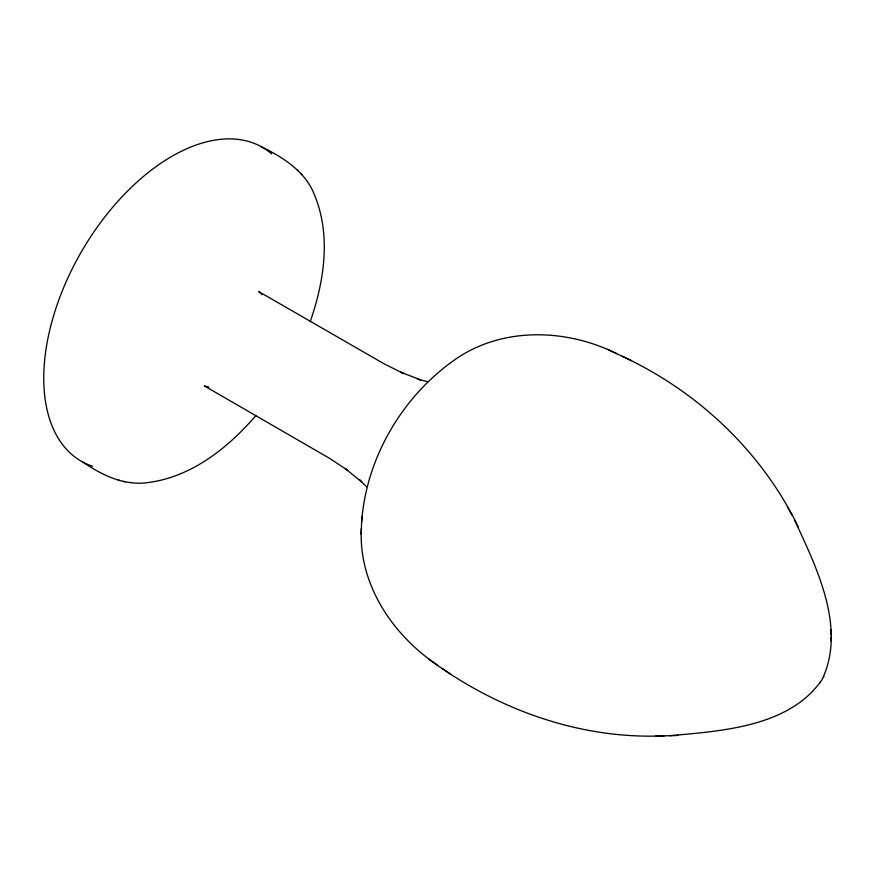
<?xml version="1.0" encoding="UTF-8"?>
<svg xmlns="http://www.w3.org/2000/svg" width="875" height="875" viewBox="0 0 875 875"><rect width="100%" height="100%" fill="white"/><g stroke="black" fill="none" stroke-linecap="round" stroke-linejoin="round"><path stroke-width="1.31" d="M437.052 664.825C392.372 634.867 358.302 583.844 361.364 528.489M361.627 522.2C366.078 459.484 400.477 399.525 451.041 362.469C498.553 326.484 564.955 327.786 616.7 353.664M361.123 534.33L361.845 516.961M794.467 519.816C816.331 567.087 846.781 627.823 822.041 679.656C789.523 726.994 721.7 730.997 669.823 735.7M310.231 321.595C324.166 281.433 331.297 235.43 314.519 194.994C305.419 171.172 282.603 157.128 260.805 146.442M823.528 676.9L823.856 676.32M820.05 682.894L820.4 682.336M256.036 415.461C228.222 447.606 191.953 476.788 148.542 482.475C124.753 486.205 102.047 475.202 82.95 462.142M428.684 658.995C496.213 709.166 579.611 739.648 664.333 735.842M655.67 736.116L677.994 735.448M207.845 387.166L208.753 387.319L204.28 385.864L329.645 458.38L347.736 470.345L345.133 468.53L361.78 481.983L359.33 479.588L366.592 486.773M118.212 480.2L119.722 480.55M123.353 481.403L124.852 481.764M427.262 381.675L417.408 378.984L420.711 379.903L400.739 372.214L403.616 373.559L384.202 363.88L258.727 291.572L262.216 294.711L261.636 294M622.223 356.3C697.944 391.475 761.753 451.664 798.328 527.012M607.458 349.333L631.52 360.664M442.094 668.292L450.527 674.166M297.38 169.87L298.452 170.997M301 173.709L302.061 174.825M787.741 507.358L791.842 514.992M830.747 629.716L830.955 634.528M831.064 637.055L831.25 641.244M92.673 466.32A181.202 104.617 -60 0 1 80.741 252.919A181.202 104.617 -60 0 1 271.644 153.858"/></g></svg>
